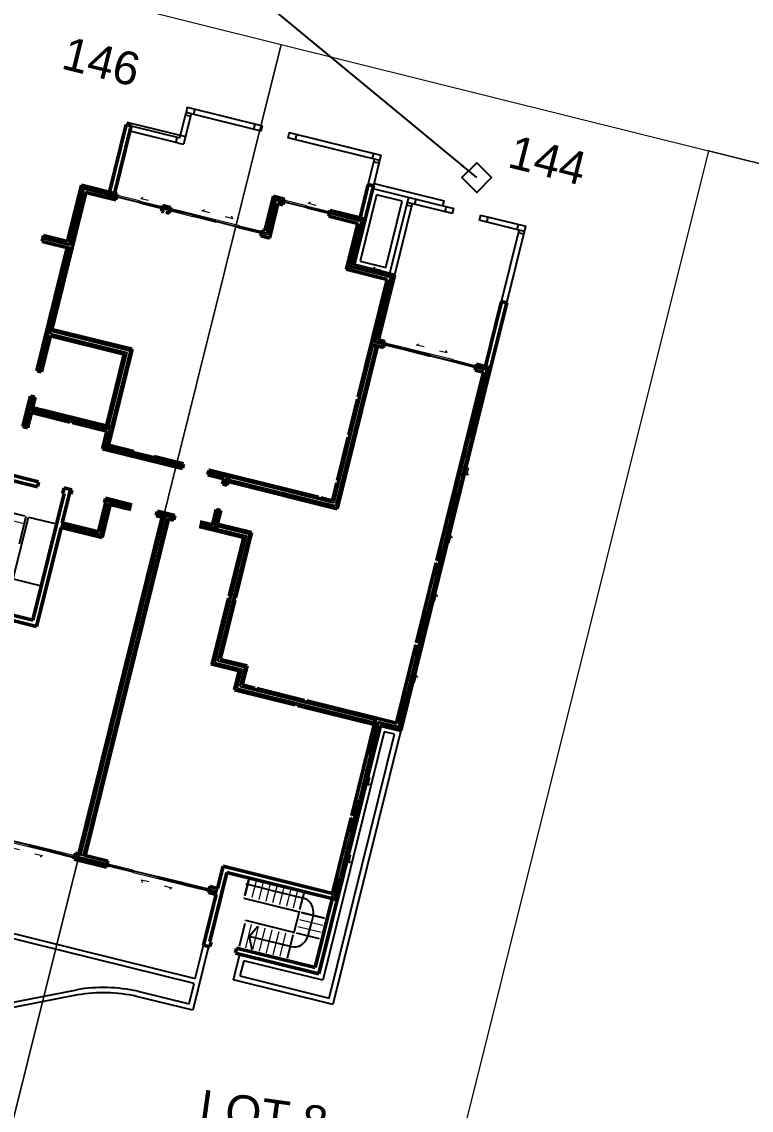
# Model space of a CAD drawing. Header units: metres. Extents: x 287062 to 288920, y 6261941 to 6263050.
# Drawn here: x 287877.42 to 287905.2, y 6262445.96 to 6262487.41 of the extents above; entities that cross this region are included whole.
import ezdxf
from ezdxf.enums import TextEntityAlignment as Align

# ---------------------------------------------------------------- set-up
doc = ezdxf.new("R2010")
doc.units = ezdxf.units.M
doc.layers.get('0').update_dxf_attribs({"color": 6})
for name, color, linetype, lineweight in [('A-GLAZ', 151, 'Continuous', 9), ('Cadastre Land Parcels_SP_EXT', 9, 'Continuous', 5), ('Cadastre Roads_SP_EXT', 9, 'Continuous', 5)]:
    doc.layers.add(name, color=color, linetype=linetype, lineweight=lineweight)
for name, color, linetype in [('Mains_HV_NEW_U97', 2, 'Continuous'), ('Notes', 7, 'Continuous'), ('Services_SP_EXT', 7, 'Continuous')]:
    doc.layers.add(name, color=color, linetype=linetype)
doc.styles.get("Standard").update_dxf_attribs({"font": 'arial.ttf'})
doc.linetypes.add('Cable Rem1', pattern='A,6.5,-0.001,["X",Standard,S=2.5,R=0,X=0,Y=-1.27],-0.001', length=6.502)

# ---------------------------------------------------------------- blocks, each defined once
blk = doc.blocks.new('CCP_EXT')
at = {"flags": 9}
for tag, p in [('OWNED_BY', (0, -1)), ('USAGE', (0, -1.2)), ('LEGEND', (0, -1.4)), ('LIFE_SUPPORT', (0, -1.6)), ('STATE', (0, -1.8)), ('NOTES', (0, -2))]:
    blk.add_attdef(tag, text='', height=0.2, dxfattribs=at).set_placement(p, align=Align.MIDDLE_LEFT)
blk.add_wipeout([(0, 0.566), (0.566, 0), (0, -0.566), (-0.566, 0)])
blk.add_lwpolyline([(-0.566, 0), (0, 0.566), (0.566, 0), (0, -0.566), (-0.566, 0)])
at = {"flags": 1}
blk.add_attdef('Z', (0, 0), '', height=0.2, dxfattribs=at)
at = {"flags": 9}
for tag, p in [('CCP_TYPE', (0, 0)), ('CONSTRUCTED_VOLTAGE', (0, -0.2)), ('NO_PHASES', (0, -0.4)), ('OPERATING_VOLTAGE', (0, -0.6)), ('ORIENTATION', (0, -0.8))]:
    blk.add_attdef(tag, text='', height=0.2, dxfattribs=at).set_placement(p, align=Align.MIDDLE_LEFT)
blk = doc.blocks.new('Window - Sliding SF _MG_ - DW-SF 1200W x 1200H-1023809-T1 GROUND LEVEL')
at = {"layer": 'A-GLAZ', "color": 7}
for p, q in [((-560, 65), (-600, 65)), ((-600, 65), (-600, -15)), ((-560, 25), (-560, 65)), ((-20, 65), (-560, 65)), ((-560, 25), (560, 25)), ((20, 25), (-560, 25)), ((-560, 25), (-560, -15)), ((-20, 25), (-20, 65)), ((560, 65), (-20, 65)), ((560, 25), (-20, 25)), ((20, 175), (91, 246)), ((20, 175), (320, 175)), ((20, -15), (20, 25)), ((560, 65), (560, 25)), ((600, 65), (560, 65)), ((560, 25), (560, -15)), ((600, -15), (600, 65)), ((-600, -15), (-560, -15)), ((-560, -15), (20, -15)), ((20, -15), (560, -15)), ((560, -15), (600, -15))]:
    blk.add_line(p, q, dxfattribs=at)
blk = doc.blocks.new('Window - Sliding SF _MG_ - DW-SF 1800W x 2700H-1022702-T1 GROUND LEVEL')
at = {"layer": 'A-GLAZ', "color": 7}
for p, q in [((-860, 65), (-900, 65)), ((-900, 65), (-900, -15)), ((-860, 25), (-860, 65)), ((-20, 65), (-860, 65)), ((-860, 25), (860, 25)), ((-860, 25), (-820, 25)), ((-860, -15), (-860, 25)), ((-820, 25), (-20, 25)), ((-820, 25), (-820, -15)), ((-820, 3.5), (-820, 6.5)), ((-820, 6.5), (-20, 6.5)), ((-20, 3.5), (-820, 3.5)), ((-20, 65), (20, 65)), ((-20, 25), (-20, 65)), ((-20, 25), (20, 25)), ((-20, -15), (-20, 25)), ((20, 25), (-20, 25)), ((-20, 6.5), (-20, 3.5)), ((20, 175), (90.7, 245.7)), ((20, 175), (320, 175)), ((20, 65), (820, 65)), ((20, 65), (20, 25)), ((20, 43.5), (20, 46.5)), ((20, 46.5), (820, 46.5)), ((820, 43.5), (20, 43.5)), ((20, 25), (20, -15)), ((820, 25), (20, 25)), ((820, 65), (860, 65)), ((820, 25), (820, 65)), ((820, 46.5), (820, 43.5)), ((860, 25), (820, 25)), ((860, 65), (860, 25)), ((900, 65), (860, 65)), ((860, 25), (860, -15)), ((900, -15), (900, 65)), ((-900, -15), (-860, -15)), ((-820, -15), (-860, -15)), ((-20, -15), (-820, -15)), ((20, -15), (-20, -15)), ((20, -15), (860, -15)), ((860, -15), (900, -15))]:
    blk.add_line(p, q, dxfattribs=at)
blk = doc.blocks.new('MG - 4 SL Door - 3600w x 2700h-1079371-T1 GROUND LEVEL')
at = {"layer": 'A-GLAZ', "color": 7}
for p, q in [((-1760, 65), (-1800, 65)), ((-1800, 65), (-1800, -15)), ((-1720, 65), (-1760, 65)), ((-1760, 65), (-1760, 25)), ((0, 25), (-1760, 25)), ((-1760, 25), (-1720, 25)), ((-1760, -15), (-1760, 25)), ((-900, 65), (-1720, 65)), ((-1720, 25), (-1720, 65)), ((-900, 46.5), (-1720, 46.5)), ((-1720, 46.5), (-1720, 43.5)), ((-1720, 43.5), (-900, 43.5)), ((-1720, 25), (-900, 25)), ((-900, 65), (-900, -15)), ((-860, 65), (-900, 65)), ((-900, 65), (-900, 25)), ((-860, 65), (-900, 65)), ((-900, 43.5), (-900, 46.5)), ((-900, 25), (-860, 25)), ((-860, 25), (-900, 25)), ((-900, 25), (-900, -15)), ((-860, -15), (-860, 65)), ((-860, 25), (-860, 65)), ((860, 65), (-860, 65)), ((-40, 25), (-860, 25)), ((-860, -15), (-860, 25)), ((-40, 6.5), (-860, 6.5)), ((-860, 6.5), (-860, 3.5)), ((-860, 3.5), (-40, 3.5)), ((-601.1, 275), (-530.4, 345.7)), ((-300, 275), (-601.1, 275)), ((0, 25), (-40, 25)), ((-40, 25), (-40, -15)), ((-40, 3.5), (-40, 6.5)), ((0, -15), (0, 25)), ((0, 25), (1760, 25)), ((0, 25), (40, 25)), ((0, -15), (0, 25)), ((40, 25), (860, 25)), ((40, 25), (40, -15)), ((40, 3.5), (40, 6.5)), ((40, 6.5), (860, 6.5)), ((860, 3.5), (40, 3.5)), ((300, 275), (600, 275)), ((600, 275), (529.3, 345.7)), ((860, -15), (860, 65)), ((860, 65), (900, 65)), ((860, 65), (900, 65)), ((860, 25), (860, 65)), ((900, 25), (860, 25)), ((860, 25), (900, 25)), ((860, -15), (860, 25)), ((860, 6.5), (860, 3.5)), ((900, 65), (900, -15)), ((900, 65), (1720, 65)), ((900, 65), (900, 25)), ((900, 43.5), (900, 46.5)), ((900, 46.5), (1720, 46.5)), ((1720, 43.5), (900, 43.5)), ((1720, 25), (900, 25)), ((900, 25), (900, -15)), ((1720, 65), (1760, 65)), ((1720, 25), (1720, 65)), ((1720, 46.5), (1720, 43.5)), ((1760, 25), (1720, 25)), ((1760, 65), (1760, 25)), ((1800, 65), (1760, 65)), ((1760, 25), (1760, -15)), ((1800, -15), (1800, 65)), ((-1800, -15), (-1760, -15)), ((-1760, -15), (-900, -15)), ((-900, -15), (-860, -15)), ((-900, -15), (-860, -15)), ((-860, -15), (-40, -15)), ((-40, -15), (0, -15)), ((40, -15), (0, -15)), ((860, -15), (40, -15)), ((900, -15), (860, -15)), ((900, -15), (860, -15)), ((900, -15), (1760, -15)), ((1760, -15), (1800, -15))]:
    blk.add_line(p, q, dxfattribs=at)
blk = doc.blocks.new('MG - 4 SL Door - 3600w x 2700h-1079372-T1 GROUND LEVEL')
at = {"layer": 'A-GLAZ', "color": 7}
for p, q in [((-1760, 65), (-1800, 65)), ((-1800, 65), (-1800, -15)), ((-1720, 65), (-1760, 65)), ((-1760, 65), (-1760, 25)), ((0, 25), (-1760, 25)), ((-1760, 25), (-1720, 25)), ((-1760, -15), (-1760, 25)), ((-900, 65), (-1720, 65)), ((-1720, 25), (-1720, 65)), ((-900, 46.5), (-1720, 46.5)), ((-1720, 46.5), (-1720, 43.5)), ((-1720, 43.5), (-900, 43.5)), ((-1720, 25), (-900, 25)), ((-900, 65), (-900, -15)), ((-860, 65), (-900, 65)), ((-900, 65), (-900, 25)), ((-860, 65), (-900, 65)), ((-900, 43.5), (-900, 46.5)), ((-900, 25), (-860, 25)), ((-860, 25), (-900, 25)), ((-900, 25), (-900, -15)), ((-860, -15), (-860, 65)), ((-860, 25), (-860, 65)), ((860, 65), (-860, 65)), ((-40, 25), (-860, 25)), ((-860, -15), (-860, 25)), ((-40, 6.5), (-860, 6.5)), ((-860, 6.5), (-860, 3.5)), ((-860, 3.5), (-40, 3.5)), ((-601.1, 275), (-530.4, 345.7)), ((-300, 275), (-601.1, 275)), ((0, 25), (-40, 25)), ((-40, 25), (-40, -15)), ((-40, 3.5), (-40, 6.5)), ((0, -15), (0, 25)), ((0, 25), (1760, 25)), ((0, 25), (40, 25)), ((0, -15), (0, 25)), ((40, 25), (860, 25)), ((40, 25), (40, -15)), ((40, 3.5), (40, 6.5)), ((40, 6.5), (860, 6.5)), ((860, 3.5), (40, 3.5)), ((300, 275), (600, 275)), ((600, 275), (529.3, 345.7)), ((860, -15), (860, 65)), ((860, 65), (900, 65)), ((860, 65), (900, 65)), ((860, 25), (860, 65)), ((900, 25), (860, 25)), ((860, 25), (900, 25)), ((860, -15), (860, 25)), ((860, 6.5), (860, 3.5)), ((900, 65), (900, -15)), ((900, 65), (1720, 65)), ((900, 65), (900, 25)), ((900, 43.5), (900, 46.5)), ((900, 46.5), (1720, 46.5)), ((1720, 43.5), (900, 43.5)), ((1720, 25), (900, 25)), ((900, 25), (900, -15)), ((1720, 65), (1760, 65)), ((1720, 25), (1720, 65)), ((1720, 46.5), (1720, 43.5)), ((1760, 25), (1720, 25)), ((1760, 65), (1760, 25)), ((1800, 65), (1760, 65)), ((1760, 25), (1760, -15)), ((1800, -15), (1800, 65)), ((-1800, -15), (-1760, -15)), ((-1760, -15), (-900, -15)), ((-900, -15), (-860, -15)), ((-900, -15), (-860, -15)), ((-860, -15), (-40, -15)), ((-40, -15), (0, -15)), ((40, -15), (0, -15)), ((860, -15), (40, -15)), ((900, -15), (860, -15)), ((900, -15), (860, -15)), ((900, -15), (1760, -15)), ((1760, -15), (1800, -15))]:
    blk.add_line(p, q, dxfattribs=at)
blk = doc.blocks.new('Window - Sliding SF _MG_ - DW-SF 1400W x 1200H-1036586-T1 GROUND LEVEL')
at = {"layer": 'A-GLAZ', "color": 7}
for p, q in [((-660, 65), (-700, 65)), ((-700, 65), (-700, -15)), ((-660, 25), (-660, 65)), ((-20, 65), (-660, 65)), ((-660, 25), (660, 25)), ((20, 25), (-660, 25)), ((-660, 25), (-660, -15)), ((-20, 25), (-20, 65)), ((660, 65), (-20, 65)), ((660, 25), (-20, 25)), ((20, 175), (91, 246)), ((20, 175), (320, 175)), ((20, -15), (20, 25)), ((660, 65), (660, 25)), ((700, 65), (660, 65)), ((660, 25), (660, -15)), ((700, -15), (700, 65)), ((-700, -15), (-660, -15)), ((-660, -15), (20, -15)), ((20, -15), (660, -15)), ((660, -15), (700, -15))]:
    blk.add_line(p, q, dxfattribs=at)
blk = doc.blocks.new('Window - Sliding SF _MG_ - DW-SF 1200W x 1200H-1023711-T1 GROUND LEVEL')
at = {"layer": 'A-GLAZ', "color": 7}
for p, q in [((-560, 65), (-600, 65)), ((-600, 65), (-600, -15)), ((-560, 25), (-560, 65)), ((-20, 65), (-560, 65)), ((-560, 25), (560, 25)), ((20, 25), (-560, 25)), ((-560, 25), (-560, -15)), ((-20, 25), (-20, 65)), ((560, 65), (-20, 65)), ((560, 25), (-20, 25)), ((20, 175), (91, 246)), ((20, 175), (320, 175)), ((20, -15), (20, 25)), ((560, 65), (560, 25)), ((600, 65), (560, 65)), ((560, 25), (560, -15)), ((600, -15), (600, 65)), ((-600, -15), (-560, -15)), ((-560, -15), (20, -15)), ((20, -15), (560, -15)), ((560, -15), (600, -15))]:
    blk.add_line(p, q, dxfattribs=at)
blk = doc.blocks.new('Window - Sliding FSF _MG_ - FSF 2200W X 900H-1021428-T1 GROUND LEVEL')
at = {"layer": 'A-GLAZ', "color": 7}
for p, q in [((-1100, 65), (1100, 65)), ((-1100, -15), (-1100, 65)), ((-1060, 25), (1060, 25)), ((-353, -15), (-353, 65)), ((-353, 65), (-313, 65)), ((-313, 65), (-313, -15)), ((333, 215), (33, 215)), ((333, 215), (263, 286)), ((373, 65), (333, 65)), ((333, 65), (333, -15)), ((373, -15), (373, 65)), ((1100, 65), (1100, -15)), ((1100, -15), (-1100, -15)), ((-313, -15), (-353, -15)), ((333, -15), (373, -15))]:
    blk.add_line(p, q, dxfattribs=at)
blk = doc.blocks.new('MG - 4 SL Door - 4000w x 2700h-1273312-T1 GROUND LEVEL')
at = {"layer": 'A-GLAZ', "color": 7}
for p, q in [((-1960, 65), (-2000, 65)), ((-2000, 65), (-2000, -15)), ((-1920, 65), (-1960, 65)), ((-1960, 65), (-1960, 25)), ((0, 25), (-1960, 25)), ((-1960, 25), (-1920, 25)), ((-1960, -15), (-1960, 25)), ((-1000, 65), (-1920, 65)), ((-1920, 25), (-1920, 65)), ((-1000, 46.5), (-1920, 46.5)), ((-1920, 46.5), (-1920, 43.5)), ((-1920, 43.5), (-1000, 43.5)), ((-1920, 25), (-1000, 25)), ((-1000, 65), (-1000, -15)), ((-960, 65), (-1000, 65)), ((-1000, 65), (-1000, 25)), ((-960, 65), (-1000, 65)), ((-1000, 43.5), (-1000, 46.5)), ((-1000, 25), (-960, 25)), ((-960, 25), (-1000, 25)), ((-1000, 25), (-1000, -15)), ((-960, -15), (-960, 65)), ((-960, 25), (-960, 65)), ((960, 65), (-960, 65)), ((-40, 25), (-960, 25)), ((-960, -15), (-960, 25)), ((-40, 6.5), (-960, 6.5)), ((-960, 6.5), (-960, 3.5)), ((-960, 3.5), (-40, 3.5)), ((-601.1, 275), (-530.4, 345.7)), ((-300, 275), (-601.1, 275)), ((0, 25), (-40, 25)), ((-40, 25), (-40, -15)), ((-40, 3.5), (-40, 6.5)), ((0, -15), (0, 25)), ((0, 25), (1960, 25)), ((0, 25), (40, 25)), ((0, -15), (0, 25)), ((40, 25), (960, 25)), ((40, 25), (40, -15)), ((40, 3.5), (40, 6.5)), ((40, 6.5), (960, 6.5)), ((960, 3.5), (40, 3.5)), ((300, 275), (600, 275)), ((600, 275), (529.3, 345.7)), ((960, -15), (960, 65)), ((960, 65), (1000, 65)), ((960, 65), (1000, 65)), ((960, 25), (960, 65)), ((1000, 25), (960, 25)), ((960, 25), (1000, 25)), ((960, -15), (960, 25)), ((960, 6.5), (960, 3.5)), ((1000, 65), (1000, -15)), ((1000, 65), (1920, 65)), ((1000, 65), (1000, 25)), ((1000, 43.5), (1000, 46.5)), ((1000, 46.5), (1920, 46.5)), ((1920, 43.5), (1000, 43.5)), ((1920, 25), (1000, 25)), ((1000, 25), (1000, -15)), ((1920, 65), (1960, 65)), ((1920, 25), (1920, 65)), ((1920, 46.5), (1920, 43.5)), ((1960, 25), (1920, 25)), ((1960, 65), (1960, 25)), ((2000, 65), (1960, 65)), ((1960, 25), (1960, -15)), ((2000, -15), (2000, 65)), ((-2000, -15), (-1960, -15)), ((-1960, -15), (-1000, -15)), ((-1000, -15), (-960, -15)), ((-1000, -15), (-960, -15)), ((-960, -15), (-40, -15)), ((-40, -15), (0, -15)), ((40, -15), (0, -15)), ((960, -15), (40, -15)), ((1000, -15), (960, -15)), ((1000, -15), (960, -15)), ((1000, -15), (1960, -15)), ((1960, -15), (2000, -15))]:
    blk.add_line(p, q, dxfattribs=at)
blk = doc.blocks.new('Window - Sliding FSF _MG_ - FSF 1800W X 1200H-1277592-T1 GROUND LEVEL')
at = {"layer": 'A-GLAZ', "color": 7}
for p, q in [((-860, 65), (-900, 65)), ((-900, 65), (-900, -15)), ((-860, -15), (-860, 65)), ((860, 65), (-860, 65)), ((-860, 25), (860, 25)), ((-287, -15), (-287, 65)), ((-287, 65), (-247, 65)), ((-247, 65), (-247, -15)), ((267, 215), (-33, 215)), ((267, 215), (196, 286)), ((307, 65), (267, 65)), ((267, 65), (267, -15)), ((307, -15), (307, 65)), ((860, 65), (860, -15)), ((900, 65), (860, 65)), ((900, -15), (900, 65)), ((-900, -15), (-860, -15)), ((-860, -15), (860, -15)), ((-247, -15), (-287, -15)), ((267, -15), (307, -15)), ((860, -15), (900, -15))]:
    blk.add_line(p, q, dxfattribs=at)
blk = doc.blocks.new('Site Layout')
at = {"layer": 'Notes'}
h = blk.add_hatch(color=256, dxfattribs=at)
edge = h.paths.add_edge_path(flags=0)
edge.add_arc((287886.012, 6262454.564), 0.025, -13.911, 346.089)
blk.add_hatch(color=256, dxfattribs=at).paths.add_polyline_path([(287886.006, 6262454.54), (287886.025, 6262454.543), (287886.037, 6262454.558), (287886.034, 6262454.577), (287886.018, 6262454.588), (287885.999, 6262454.584), (287885.988, 6262454.57), (287885.991, 6262454.551)], flags=0)
for p, q in [((287883.721, 6262484.153), (287883.673, 6262483.959)), ((287883.721, 6262484.153), (287886.584, 6262483.443)), ((287883.964, 6262483.886), (287884.012, 6262484.081)), ((287883.432, 6262482.988), (287883.673, 6262483.959)), ((287883.867, 6262483.91), (287883.579, 6262482.746)), ((287883.649, 6262483.861), (287883.843, 6262483.813)), ((287886.536, 6262483.249), (287883.673, 6262483.959)), ((287880.762, 6262480.919), (287881.399, 6262483.492)), ((287880.946, 6262480.874), (287881.583, 6262483.446)), ((287881.418, 6262483.59), (287883.651, 6262483.037)), ((287883.384, 6262482.794), (287881.54, 6262483.25)), ((287881.588, 6262483.445), (287883.432, 6262482.988)), ((287886.293, 6262483.516), (287886.245, 6262483.321)), ((287886.536, 6262483.249), (287886.584, 6262483.443)), ((287883.326, 6262483.014), (287883.278, 6262482.82)), ((287883.384, 6262482.794), (287883.579, 6262482.746)), ((287887.604, 6262483.191), (287887.556, 6262482.997)), ((287891.05, 6262482.131), (287887.556, 6262482.997)), ((287887.604, 6262483.191), (287891.098, 6262482.325)), ((287887.847, 6262482.925), (287887.895, 6262483.119)), ((287890.807, 6262482.398), (287890.759, 6262482.203)), ((287890.615, 6262481.209), (287890.856, 6262482.179)), ((287891.098, 6262482.325), (287890.81, 6262481.161)), ((287890.832, 6262482.082), (287891.026, 6262482.034)), ((287879.691, 6262481.184), (287879.159, 6262479.037)), ((287881.048, 6262480.846), (287879.689, 6262481.183)), ((287879.763, 6262481.164), (287879.764, 6262481.166)), ((287890.62, 6262481.208), (287890.308, 6262479.946)), ((287890.805, 6262481.162), (287890.492, 6262479.9)), ((287890.834, 6262481.258), (287893.503, 6262480.597)), ((287879.745, 6262481.092), (287879.214, 6262478.946)), ((287879.782, 6262481.031), (287879.251, 6262478.886)), ((287879.849, 6262480.92), (287879.318, 6262478.774)), ((287879.856, 6262480.908), (287879.325, 6262478.761)), ((287881.03, 6262480.774), (287879.745, 6262481.092)), ((287881.018, 6262480.725), (287879.782, 6262481.031)), ((287880.995, 6262480.636), (287879.849, 6262480.92)), ((287880.993, 6262480.626), (287879.856, 6262480.908)), ((287887.005, 6262480.764), (287886.679, 6262479.451)), ((287887.002, 6262480.762), (287887.419, 6262480.659)), ((287887.077, 6262480.744), (287887.077, 6262480.746)), ((287890.932, 6262480.821), (287890.306, 6262478.298)), ((287890.786, 6262481.064), (287893.867, 6262480.3)), ((287891.902, 6262480.581), (287890.932, 6262480.821)), ((287892.144, 6262480.727), (287891.423, 6262477.815)), ((287883.056, 6262480.22), (287882.765, 6262480.292)), ((287883.068, 6262480.269), (287882.777, 6262480.341)), ((287883.086, 6262480.341), (287882.795, 6262480.414)), ((287887.059, 6262480.671), (287886.734, 6262479.361)), ((287887.095, 6262480.611), (287886.771, 6262479.3)), ((287887.163, 6262480.499), (287886.838, 6262479.189)), ((287887.17, 6262480.487), (287886.845, 6262479.176)), ((287887.401, 6262480.586), (287887.059, 6262480.671)), ((287887.095, 6262480.611), (287887.389, 6262480.538)), ((287887.367, 6262480.448), (287887.163, 6262480.499)), ((287887.365, 6262480.439), (287887.17, 6262480.487)), ((287891.277, 6262478.057), (287891.902, 6262480.581)), ((287892.29, 6262480.485), (287891.617, 6262477.767)), ((287892.072, 6262480.436), (287892.266, 6262480.388)), ((287893.819, 6262480.106), (287892.096, 6262480.533)), ((287892.388, 6262480.461), (287892.436, 6262480.655)), ((287893.455, 6262480.402), (287893.503, 6262480.597)), ((287893.576, 6262480.372), (287893.528, 6262480.178)), ((287893.819, 6262480.106), (287893.867, 6262480.3)), ((287882.823, 6262480.173), (287882.74, 6262480.193)), ((287882.825, 6262480.183), (287882.743, 6262480.203)), ((287882.825, 6262480.183), (287882.823, 6262480.172)), ((287882.913, 6262480.161), (287882.91, 6262480.15)), ((287883.031, 6262480.121), (287882.91, 6262480.151)), ((287883.034, 6262480.131), (287882.913, 6262480.161)), ((287890.22, 6262479.732), (287889.112, 6262480.006)), ((287890.232, 6262479.739), (287889.115, 6262480.016)), ((287890.343, 6262479.806), (287889.137, 6262480.105)), ((287890.404, 6262479.843), (287889.149, 6262480.153)), ((287890.497, 6262479.897), (287889.167, 6262480.226)), ((287890.062, 6262478.15), (287890.495, 6262479.899)), ((287894.887, 6262480.048), (287894.839, 6262479.854)), ((287894.887, 6262480.048), (287896.61, 6262479.621)), ((287895.13, 6262479.782), (287895.178, 6262479.976)), ((287886.679, 6262479.451), (287886.58, 6262479.476)), ((287889.787, 6262477.983), (287890.22, 6262479.732)), ((287889.799, 6262477.992), (287890.232, 6262479.739)), ((287889.91, 6262478.059), (287890.343, 6262479.806)), ((287889.971, 6262478.095), (287890.404, 6262479.843)), ((287890.477, 6262479.825), (287890.478, 6262479.824)), ((287896.561, 6262479.427), (287894.839, 6262479.854)), ((287895.694, 6262476.757), (287896.367, 6262479.475)), ((287895.888, 6262476.709), (287896.61, 6262479.621)), ((287896.318, 6262479.693), (287896.27, 6262479.499)), ((287879.318, 6262478.774), (287878.193, 6262479.053)), ((287879.251, 6262478.886), (287878.215, 6262479.142)), ((287879.214, 6262478.946), (287878.227, 6262479.191)), ((287879.159, 6262479.037), (287878.245, 6262479.264)), ((287886.846, 6262479.176), (287886.526, 6262479.256)), ((287886.838, 6262479.189), (287886.528, 6262479.265)), ((287886.771, 6262479.3), (287886.55, 6262479.355)), ((287886.734, 6262479.361), (287886.562, 6262479.403)), ((287886.849, 6262479.186), (287886.848, 6262479.186)), ((287896.343, 6262479.378), (287896.537, 6262479.33)), ((287879.159, 6262478.803), (287877.999, 6262474.119)), ((287879.221, 6262478.787), (287878.061, 6262474.104)), ((287879.24, 6262478.782), (287878.08, 6262474.099)), ((287879.326, 6262478.762), (287878.19, 6262479.043)), ((287878.515, 6262475.54), (287879.313, 6262478.764)), ((287879.328, 6262478.772), (287879.328, 6262478.772)), ((287890.306, 6262478.298), (287891.277, 6262478.057)), ((287891.34, 6262477.6), (287889.786, 6262477.985)), ((287889.796, 6262477.981), (287889.797, 6262477.982)), ((287891.352, 6262477.607), (287889.799, 6262477.992)), ((287890.15, 6262477.999), (287889.91, 6262478.059)), ((287890.162, 6262478.048), (287889.971, 6262478.095)), ((287891.617, 6262477.765), (287890.062, 6262478.15)), ((287890.727, 6262475.124), (287891.34, 6262477.6)), ((287890.739, 6262475.132), (287891.352, 6262477.607)), ((287890.85, 6262475.199), (287891.464, 6262477.674)), ((287890.911, 6262475.236), (287891.524, 6262477.711)), ((287891.002, 6262475.29), (287891.615, 6262477.767)), ((287891.464, 6262477.674), (287891.315, 6262477.711)), ((287891.524, 6262477.711), (287891.327, 6262477.76)), ((287891.597, 6262477.693), (287891.599, 6262477.692)), ((287895.699, 6262476.756), (287895.086, 6262474.281)), ((287895.883, 6262476.71), (287895.27, 6262474.235)), ((287878.497, 6262475.467), (287878.153, 6262474.081)), ((287878.497, 6262475.467), (287881.332, 6262474.765)), ((287878.515, 6262475.54), (287881.423, 6262474.819)), ((287878.535, 6262475.622), (287881.526, 6262474.882)), ((287878.55, 6262475.684), (287881.603, 6262474.928)), ((287878.554, 6262475.697), (287878.566, 6262475.694)), ((287881.603, 6262474.928), (287880.867, 6262471.956)), ((287890.738, 6262475.121), (287889.26, 6262469.153)), ((287890.8, 6262475.105), (287889.307, 6262469.075)), ((287890.883, 6262475.085), (287889.369, 6262468.973)), ((287890.956, 6262475.067), (287889.424, 6262468.882)), ((287891.192, 6262475.009), (287890.726, 6262475.125)), ((287890.736, 6262475.121), (287890.737, 6262475.122)), ((287891.194, 6262475.019), (287890.739, 6262475.132)), ((287891.216, 6262475.108), (287890.85, 6262475.199)), ((287891.228, 6262475.157), (287890.911, 6262475.236)), ((287891.246, 6262475.23), (287891.002, 6262475.29)), ((287881.332, 6262474.765), (287880.65, 6262472.01)), ((287881.423, 6262474.819), (287880.722, 6262471.992)), ((287881.526, 6262474.882), (287880.805, 6262471.971)), ((287891.852, 6262460.422), (287895.273, 6262474.234)), ((287893.232, 6262466.895), (287895.01, 6262474.074)), ((287894.491, 6262471.595), (287895.121, 6262474.141)), ((287894.539, 6262471.583), (287895.182, 6262474.178)), ((287894.998, 6262474.067), (287894.686, 6262474.144)), ((287895.01, 6262474.074), (287894.689, 6262474.154)), ((287895.121, 6262474.141), (287894.711, 6262474.243)), ((287895.182, 6262474.178), (287894.723, 6262474.291)), ((287895.275, 6262474.232), (287894.741, 6262474.364)), ((287895.255, 6262474.16), (287895.257, 6262474.159)), ((287893.222, 6262466.897), (287894.998, 6262474.067)), ((287877.758, 6262473.148), (287877.66, 6262472.75)), ((287877.821, 6262473.133), (287877.722, 6262472.735)), ((287877.84, 6262473.128), (287877.741, 6262472.73)), ((287877.913, 6262473.11), (287877.814, 6262472.712)), ((287890.21, 6262473.042), (287890.223, 6262473.039)), ((287890.232, 6262473.129), (287890.244, 6262473.126)), ((287877.657, 6262472.738), (287877.472, 6262471.991)), ((287877.704, 6262472.66), (287877.534, 6262471.975)), ((287877.718, 6262472.636), (287877.553, 6262471.971)), ((287877.773, 6262472.545), (287877.626, 6262471.953)), ((287880.864, 6262471.943), (287877.657, 6262472.738)), ((287880.786, 6262471.897), (287877.704, 6262472.66)), ((287880.762, 6262471.882), (287877.718, 6262472.636)), ((287880.671, 6262471.827), (287877.773, 6262472.545)), ((287879.251, 6262472.179), (287879.248, 6262472.166)), ((287879.339, 6262472.157), (287879.335, 6262472.145)), ((287880.505, 6262471.158), (287880.671, 6262471.827)), ((287880.596, 6262471.212), (287880.762, 6262471.882)), ((287880.62, 6262471.227), (287880.786, 6262471.897)), ((287880.698, 6262471.274), (287880.864, 6262471.943)), ((287889.852, 6262471.595), (287889.864, 6262471.592)), ((287889.873, 6262471.683), (287889.886, 6262471.68)), ((287883.554, 6262470.48), (287880.596, 6262471.212)), ((287883.559, 6262470.499), (287880.62, 6262471.227)), ((287883.574, 6262470.561), (287880.698, 6262471.274)), ((287883.536, 6262470.407), (287880.505, 6262471.158)), ((287885.124, 6262470.014), (287884.507, 6262470.167)), ((287885.214, 6262470.069), (287884.525, 6262470.239)), ((287885.239, 6262470.083), (287884.529, 6262470.259)), ((287885.316, 6262470.13), (287884.545, 6262470.321)), ((287885.072, 6262469.807), (287885.124, 6262470.014)), ((287885.145, 6262469.789), (287885.214, 6262470.069)), ((287885.165, 6262469.784), (287885.239, 6262470.083)), ((287885.227, 6262469.769), (287885.316, 6262470.13)), ((287889.369, 6262468.973), (287885.293, 6262469.982)), ((287889.307, 6262469.075), (287885.313, 6262470.065)), ((287889.26, 6262469.153), (287885.329, 6262470.127)), ((287889.443, 6262469.945), (287889.456, 6262469.942)), ((287879.268, 6262469.583), (287879.319, 6262469.57)), ((287889.424, 6262468.882), (287885.275, 6262469.909)), ((287889.421, 6262469.858), (287889.434, 6262469.855)), ((287879.229, 6262469.429), (287879.28, 6262469.416)), ((287879.245, 6262469.491), (287879.296, 6262469.478)), ((287879.25, 6262469.51), (287879.3, 6262469.498)), ((287880.562, 6262469.099), (287880.625, 6262469.083)), ((287880.577, 6262469.161), (287881.584, 6262468.911)), ((287880.582, 6262469.18), (287881.589, 6262468.931)), ((287880.6, 6262469.253), (287881.607, 6262469.004)), ((287888.717, 6262469.301), (287888.714, 6262469.288)), ((287888.804, 6262469.279), (287888.801, 6262469.267)), ((287893.721, 6262468.489), (287893.962, 6262469.46)), ((287893.77, 6262468.477), (287894.01, 6262469.448)), ((287877.531, 6262468.584), (287876.552, 6262468.827)), ((287880.625, 6262469.083), (287880.351, 6262467.975)), ((287880.687, 6262469.068), (287880.398, 6262467.898)), ((287880.707, 6262469.063), (287880.412, 6262467.874)), ((287880.78, 6262469.045), (287880.467, 6262467.783)), ((287880.687, 6262469.068), (287881.569, 6262468.849)), ((287882.56, 6262468.69), (287883.222, 6262468.526)), ((287882.578, 6262468.763), (287883.24, 6262468.599)), ((287884.685, 6262468.241), (287884.832, 6262468.836)), ((287884.739, 6262468.15), (287884.905, 6262468.818)), ((287884.754, 6262468.126), (287884.924, 6262468.813)), ((287884.801, 6262468.049), (287884.986, 6262468.798)), ((287877.088, 6262466.19), (287877.672, 6262468.549)), ((287877.575, 6262468.573), (287877.312, 6262467.512)), ((287877.575, 6262468.573), (287877.57, 6262468.575)), ((287877.672, 6262468.549), (287878.74, 6262468.285)), ((287878.156, 6262465.926), (287878.74, 6262468.285)), ((287878.958, 6262468.334), (287878.914, 6262468.154)), ((287880.351, 6262467.975), (287878.955, 6262468.321)), ((287882.778, 6262468.55), (287879.595, 6262455.699)), ((287882.851, 6262468.532), (287879.668, 6262455.681)), ((287882.933, 6262468.511), (287879.75, 6262455.661)), ((287882.995, 6262468.496), (287879.812, 6262455.645)), ((287882.539, 6262468.609), (287882.933, 6262468.511)), ((287882.555, 6262468.671), (287883.217, 6262468.507)), ((287882.995, 6262468.496), (287883.202, 6262468.445)), ((287884.193, 6262468.286), (287884.739, 6262468.15)), ((287884.211, 6262468.359), (287884.685, 6262468.241)), ((287880.467, 6262467.783), (287878.917, 6262468.167)), ((287880.412, 6262467.874), (287878.935, 6262468.24)), ((287880.398, 6262467.898), (287878.94, 6262468.259)), ((287884.173, 6262468.204), (287884.801, 6262468.049)), ((287884.188, 6262468.266), (287884.754, 6262468.126)), ((287884.813, 6262468.046), (287885.884, 6262467.78)), ((287884.831, 6262468.118), (287885.975, 6262467.835)), ((287884.852, 6262468.201), (287886.078, 6262467.897)), ((287884.867, 6262468.263), (287886.155, 6262467.944)), ((287884.883, 6262463.073), (287886.078, 6262467.897)), ((287886.155, 6262467.944), (287884.96, 6262463.12)), ((287885.884, 6262467.78), (287884.689, 6262462.956)), ((287884.78, 6262463.011), (287885.975, 6262467.835)), ((287893.193, 6262466.353), (287893.433, 6262467.324)), ((287893.241, 6262466.341), (287893.482, 6262467.312)), ((287892.447, 6262463.767), (287893.201, 6262466.81)), ((287892.457, 6262463.764), (287893.21, 6262466.808)), ((287893.21, 6262466.808), (287893.2, 6262466.81)), ((287893.232, 6262466.895), (287893.221, 6262466.898)), ((287877.088, 6262466.19), (287878.156, 6262465.926)), ((287877.834, 6262464.625), (287878.156, 6262465.926)), ((287885.296, 6262465.461), (287885.309, 6262465.458)), ((287885.318, 6262465.548), (287885.33, 6262465.545)), ((287885.522, 6262465.389), (287885.535, 6262465.386)), ((287885.544, 6262465.477), (287885.557, 6262465.473)), ((287875.601, 6262465.178), (287877.834, 6262464.625)), ((287892.428, 6262463.267), (287892.856, 6262464.995)), ((287892.477, 6262463.255), (287892.905, 6262464.983)), ((287892.457, 6262463.764), (287892.446, 6262463.767)), ((287891.687, 6262460.699), (287892.425, 6262463.68)), ((287891.694, 6262460.687), (287892.435, 6262463.677)), ((287892.435, 6262463.677), (287892.424, 6262463.68)), ((287884.689, 6262462.956), (287885.708, 6262462.704)), ((287884.78, 6262463.011), (287885.799, 6262462.759)), ((287884.883, 6262463.073), (287885.902, 6262462.821)), ((287884.96, 6262463.12), (287885.98, 6262462.867)), ((287885.708, 6262462.704), (287885.529, 6262461.981)), ((287885.799, 6262462.759), (287885.62, 6262462.035)), ((287885.902, 6262462.821), (287885.723, 6262462.097)), ((287885.98, 6262462.867), (287885.8, 6262462.144)), ((287885.723, 6262462.097), (287890.889, 6262460.818)), ((287885.8, 6262462.144), (287890.904, 6262460.88)), ((287885.529, 6262461.981), (287890.85, 6262460.663)), ((287885.62, 6262462.035), (287890.868, 6262460.735)), ((287886.284, 6262462.024), (287886.287, 6262462.037)), ((287886.371, 6262462.003), (287886.374, 6262462.015)), ((287891.761, 6262460.575), (287892.091, 6262461.908)), ((287891.798, 6262460.515), (287892.14, 6262461.896)), ((287887.833, 6262461.397), (287887.836, 6262461.409)), ((287887.921, 6262461.375), (287887.924, 6262461.388)), ((287888.181, 6262461.554), (287888.185, 6262461.567)), ((287888.269, 6262461.533), (287888.272, 6262461.545)), ((287889.99, 6262457.184), (287890.908, 6262460.892)), ((287889.999, 6262457.181), (287890.915, 6262460.879)), ((287890.905, 6262460.882), (287890.906, 6262460.882)), ((287890.907, 6262460.892), (287891.687, 6262460.699)), ((287890.915, 6262460.879), (287891.694, 6262460.687)), ((287891.854, 6262460.421), (287889.27, 6262449.987)), ((287889.427, 6262453.966), (287891.074, 6262460.617)), ((287890.676, 6262459.528), (287890.983, 6262460.768)), ((287890.724, 6262459.516), (287891.019, 6262460.707)), ((287890.983, 6262460.768), (287891.761, 6262460.575)), ((287891.019, 6262460.707), (287891.798, 6262460.515)), ((287891.075, 6262460.614), (287891.073, 6262460.615)), ((287891.074, 6262460.617), (287891.855, 6262460.423)), ((287891.78, 6262460.442), (287891.779, 6262460.44)), ((287891.221, 6262460.372), (287888.877, 6262450.908)), ((287889.124, 6262450.229), (287891.612, 6262460.275)), ((287891.612, 6262460.275), (287891.221, 6262460.372)), ((287889.942, 6262456.568), (287890.243, 6262457.781)), ((287889.991, 6262456.556), (287890.291, 6262457.769)), ((287889.978, 6262457.094), (287889.216, 6262454.018)), ((287889.254, 6262454.214), (287889.968, 6262457.096)), ((287889.978, 6262457.094), (287889.967, 6262457.096)), ((287889.999, 6262457.181), (287889.989, 6262457.184)), ((287879.409, 6262455.522), (287880.642, 6262455.216)), ((287879.427, 6262455.594), (287880.66, 6262455.289)), ((287879.439, 6262455.643), (287880.672, 6262455.338)), ((287879.461, 6262455.732), (287880.694, 6262455.427)), ((287879.463, 6262455.742), (287879.597, 6262455.709)), ((287879.585, 6262455.713), (287879.598, 6262455.71)), ((287879.815, 6262455.655), (287880.696, 6262455.437)), ((287886.07, 6262454.797), (287885.903, 6262454.123)), ((287889.305, 6262453.996), (287889.51, 6262454.821)), ((287889.354, 6262453.984), (287889.558, 6262454.809)), ((287870.097, 6262454.426), (287884.026, 6262450.976)), ((287883.978, 6262450.782), (287870.253, 6262454.181)), ((287884.524, 6262454.255), (287884.82, 6262454.181)), ((287884.542, 6262454.327), (287884.838, 6262454.254)), ((287884.554, 6262454.376), (287884.85, 6262454.303)), ((287884.576, 6262454.465), (287884.872, 6262454.392)), ((287884.579, 6262454.475), (287884.875, 6262454.402)), ((287884.82, 6262454.179), (287884.875, 6262454.403)), ((287885.999, 6262454.584), (287885.988, 6262454.57)), ((287885.988, 6262454.57), (287885.991, 6262454.551)), ((287885.991, 6262454.551), (287886.006, 6262454.54)), ((287886.018, 6262454.588), (287885.999, 6262454.584)), ((287886.006, 6262454.54), (287886.025, 6262454.543)), ((287886.012, 6262454.564), (287886.274, 6262454.499)), ((287886.034, 6262454.577), (287886.018, 6262454.588)), ((287886.025, 6262454.543), (287886.037, 6262454.558)), ((287886.037, 6262454.558), (287886.034, 6262454.577)), ((287886.274, 6262454.499), (287886.536, 6262454.434)), ((287886.536, 6262454.434), (287886.798, 6262454.369)), ((287886.798, 6262454.369), (287887.061, 6262454.304)), ((287887.061, 6262454.304), (287887.323, 6262454.239)), ((287887.323, 6262454.239), (287887.585, 6262454.174)), ((287888.167, 6262454.278), (287888, 6262453.603)), ((287889.264, 6262454.212), (287889.253, 6262454.215)), ((287885.886, 6262454.055), (287885.88, 6262454.03)), ((287885.88, 6262454.03), (287887.977, 6262453.511)), ((287887.585, 6262454.174), (287887.847, 6262454.11)), ((287887.847, 6262454.11), (287888.109, 6262454.045)), ((287887.977, 6262453.511), (287887.782, 6262452.725)), ((287887.983, 6262453.535), (287887.977, 6262453.511)), ((287888.001, 6262453.505), (287887.977, 6262453.511)), ((287888.952, 6262453.269), (287888.069, 6262453.488)), ((287888.511, 6262453.379), (287888.446, 6262453.116)), ((287885.706, 6262452.204), (287885.924, 6262453.086)), ((287885.941, 6262453.154), (287885.947, 6262453.179)), ((287887.782, 6262452.725), (287885.947, 6262453.179)), ((287886.077, 6262452.58), (287886.403, 6262452.968)), ((287886.453, 6262453.027), (287886.472, 6262453.049)), ((287888.446, 6262453.116), (287888.381, 6262452.854)), ((287889.044, 6262453.246), (287889.02, 6262453.252)), ((287886.339, 6262452.515), (287886.077, 6262452.58)), ((287886.077, 6262452.58), (287886.185, 6262452.085)), ((287887.54, 6262451.749), (287887.759, 6262452.632)), ((287887.776, 6262452.7), (287887.782, 6262452.725)), ((287887.807, 6262452.718), (287887.782, 6262452.725)), ((287888.757, 6262452.483), (287887.875, 6262452.702)), ((287888.381, 6262452.854), (287888.316, 6262452.592)), ((287884.533, 6262452.19), (287883.932, 6262449.763)), ((287884.026, 6262450.976), (287884.339, 6262452.238)), ((287885.683, 6262452.111), (287885.689, 6262452.136)), ((287886.601, 6262452.45), (287886.339, 6262452.515)), ((287886.863, 6262452.385), (287886.601, 6262452.45)), ((287887.126, 6262452.32), (287886.863, 6262452.385)), ((287887.388, 6262452.256), (287887.126, 6262452.32)), ((287887.65, 6262452.191), (287887.388, 6262452.256)), ((287888.85, 6262452.46), (287888.825, 6262452.466)), ((287885.482, 6262450.925), (287885.722, 6262451.895)), ((287886.201, 6262452.009), (287886.207, 6262451.981)), ((287885.868, 6262451.653), (287885.724, 6262451.071)), ((287888.877, 6262450.908), (287885.868, 6262451.653)), ((287887.517, 6262451.657), (287887.524, 6262451.681)), ((287889.27, 6262449.987), (287885.482, 6262450.925)), ((287885.724, 6262451.071), (287889.124, 6262450.229)), ((287875.027, 6262449.669), (287879.507, 6262450.547)), ((287881.831, 6262450.49), (287883.786, 6262450.005)), ((287883.786, 6262450.005), (287883.978, 6262450.782)), ((287879.542, 6262450.35), (287875.06, 6262449.472)), ((287883.932, 6262449.763), (287881.786, 6262450.295))]:
    blk.add_line(p, q, dxfattribs=at)
at = {"layer": 'Notes', "lineweight": 50}
for p, q in [((287881.394, 6262483.493), (287880.757, 6262480.92)), ((287880.951, 6262480.872), (287881.588, 6262483.445)), ((287881.588, 6262483.445), (287881.394, 6262483.493)), ((287879.689, 6262481.185), (287879.158, 6262479.04)), ((287881.048, 6262480.848), (287879.689, 6262481.185)), ((287890.615, 6262481.209), (287890.303, 6262479.947)), ((287890.497, 6262479.899), (287890.81, 6262481.161)), ((287890.81, 6262481.161), (287890.615, 6262481.209)), ((287878.566, 6262475.694), (287879.857, 6262480.906)), ((287879.857, 6262480.906), (287880.993, 6262480.625)), ((287880.993, 6262480.625), (287881.017, 6262480.722)), ((287881.036, 6262480.8), (287881.048, 6262480.848)), ((287887.003, 6262480.764), (287886.678, 6262479.454)), ((287887.42, 6262480.661), (287887.003, 6262480.764)), ((287882.795, 6262480.416), (287882.783, 6262480.367)), ((287883.087, 6262480.343), (287882.795, 6262480.416)), ((287883.075, 6262480.295), (287883.087, 6262480.343)), ((287886.846, 6262479.175), (287887.171, 6262480.486)), ((287887.171, 6262480.486), (287887.365, 6262480.438)), ((287887.365, 6262480.438), (287887.389, 6262480.535)), ((287887.408, 6262480.612), (287887.42, 6262480.661)), ((287882.764, 6262480.289), (287882.74, 6262480.192)), ((287882.74, 6262480.192), (287882.823, 6262480.172)), ((287882.91, 6262480.15), (287883.031, 6262480.12)), ((287883.031, 6262480.12), (287883.055, 6262480.217)), ((287889.136, 6262480.102), (287889.112, 6262480.005)), ((287889.112, 6262480.005), (287890.218, 6262479.731)), ((287889.167, 6262480.228), (287889.155, 6262480.18)), ((287890.303, 6262479.947), (287889.167, 6262480.228)), ((287890.064, 6262478.152), (287890.497, 6262479.899)), ((287890.303, 6262479.947), (287890.497, 6262479.899)), ((287886.581, 6262479.478), (287886.569, 6262479.429)), ((287886.678, 6262479.454), (287886.581, 6262479.478)), ((287890.218, 6262479.731), (287889.786, 6262477.984)), ((287878.242, 6262479.253), (287878.193, 6262479.055)), ((287879.158, 6262479.04), (287878.245, 6262479.266)), ((287878.245, 6262479.266), (287878.245, 6262479.263)), ((287886.55, 6262479.352), (287886.526, 6262479.255)), ((287886.526, 6262479.255), (287886.759, 6262479.197)), ((287886.846, 6262479.175), (287886.759, 6262479.197)), ((287879.146, 6262478.806), (287877.986, 6262474.122)), ((287878.191, 6262479.046), (287878.19, 6262479.042)), ((287879.326, 6262478.761), (287878.19, 6262479.042)), ((287889.873, 6262477.962), (287889.786, 6262477.984)), ((287889.873, 6262477.962), (287891.339, 6262477.599)), ((287891.617, 6262477.767), (287890.064, 6262478.152)), ((287891.339, 6262477.599), (287890.232, 6262473.129)), ((287891.004, 6262475.292), (287891.617, 6262477.767)), ((287895.694, 6262476.757), (287895.081, 6262474.282)), ((287895.275, 6262474.234), (287895.888, 6262476.709)), ((287895.888, 6262476.709), (287895.694, 6262476.757)), ((287878.166, 6262474.078), (287878.506, 6262475.451)), ((287878.506, 6262475.451), (287881.316, 6262474.755)), ((287881.619, 6262474.938), (287878.566, 6262475.694)), ((287880.714, 6262471.283), (287881.619, 6262474.938)), ((287889.433, 6262468.866), (287890.968, 6262475.064)), ((287891.192, 6262475.008), (287890.726, 6262475.124)), ((287891.247, 6262475.232), (287891.004, 6262475.292)), ((287891.192, 6262475.008), (287891.216, 6262475.105)), ((287891.235, 6262475.183), (287891.247, 6262475.232)), ((287881.316, 6262474.755), (287880.637, 6262472.013)), ((287877.986, 6262474.122), (287877.989, 6262474.121)), ((287877.999, 6262474.119), (287878.153, 6262474.081)), ((287878.163, 6262474.078), (287878.166, 6262474.078)), ((287891.854, 6262460.421), (287895.275, 6262474.234)), ((287894.71, 6262474.24), (287894.686, 6262474.143)), ((287894.686, 6262474.143), (287894.997, 6262474.066)), ((287894.741, 6262474.366), (287894.729, 6262474.318)), ((287895.081, 6262474.282), (287894.741, 6262474.366)), ((287895.081, 6262474.282), (287895.275, 6262474.234)), ((287894.997, 6262474.066), (287893.221, 6262466.898)), ((287877.746, 6262473.151), (287877.459, 6262471.994)), ((287877.749, 6262473.151), (287877.746, 6262473.151)), ((287877.913, 6262473.11), (287877.758, 6262473.148)), ((287877.827, 6262472.709), (287877.925, 6262473.107)), ((287877.925, 6262473.107), (287877.922, 6262473.108)), ((287890.21, 6262473.042), (287889.873, 6262471.683)), ((287877.639, 6262471.949), (287877.782, 6262472.529)), ((287880.88, 6262471.953), (287877.647, 6262472.754)), ((287877.782, 6262472.529), (287879.248, 6262472.166)), ((287879.335, 6262472.145), (287880.656, 6262471.818)), ((287877.459, 6262471.994), (287877.639, 6262471.949)), ((287880.656, 6262471.818), (287880.511, 6262471.235)), ((287889.852, 6262471.595), (287889.443, 6262469.945)), ((287880.49, 6262471.148), (287880.511, 6262471.235)), ((287881.684, 6262471.043), (287880.714, 6262471.283)), ((287880.49, 6262471.148), (287883.533, 6262470.394)), ((287883.577, 6262470.574), (287882.461, 6262470.85)), ((287883.533, 6262470.394), (287883.533, 6262470.397)), ((287883.536, 6262470.407), (287883.574, 6262470.561)), ((287883.576, 6262470.571), (287883.577, 6262470.574)), ((287878.057, 6262469.896), (287876.65, 6262470.245)), ((287876.796, 6262470.002), (287878.009, 6262469.702)), ((287884.504, 6262470.157), (287884.503, 6262470.154)), ((287884.503, 6262470.154), (287885.108, 6262470.004)), ((287884.545, 6262470.321), (287884.507, 6262470.167)), ((287884.548, 6262470.334), (287884.547, 6262470.33)), ((287888.717, 6262469.301), (287884.548, 6262470.334)), ((287885.108, 6262470.004), (287885.06, 6262469.81)), ((287885.239, 6262469.766), (287885.332, 6262470.139)), ((287878.009, 6262469.702), (287878.01, 6262469.705)), ((287878.012, 6262469.715), (287878.054, 6262469.883)), ((287878.057, 6262469.893), (287878.057, 6262469.896)), ((287878.958, 6262468.334), (287879.271, 6262469.596)), ((287879.025, 6262469.643), (287878.983, 6262469.474)), ((287879.028, 6262469.656), (287879.027, 6262469.653)), ((287879.322, 6262469.583), (287879.028, 6262469.656)), ((287879.28, 6262469.416), (287879.319, 6262469.57)), ((287879.321, 6262469.58), (287879.322, 6262469.583)), ((287885.06, 6262469.81), (287885.063, 6262469.809)), ((287885.072, 6262469.807), (287885.227, 6262469.769)), ((287885.236, 6262469.766), (287885.239, 6262469.766)), ((287885.272, 6262469.897), (287889.433, 6262468.866)), ((287889.421, 6262469.858), (287889.251, 6262469.169)), ((287879.028, 6262469.45), (287877.834, 6262464.625)), ((287878.981, 6262469.465), (287878.98, 6262469.462)), ((287878.98, 6262469.462), (287879.028, 6262469.45)), ((287879.226, 6262469.416), (287879.277, 6262469.403)), ((287879.277, 6262469.403), (287879.278, 6262469.406)), ((287880.6, 6262469.253), (287880.562, 6262469.099)), ((287880.603, 6262469.266), (287880.602, 6262469.263)), ((287881.61, 6262469.016), (287880.603, 6262469.266)), ((287889.251, 6262469.169), (287888.804, 6262469.279)), ((287880.609, 6262469.073), (287880.341, 6262467.991)), ((287880.476, 6262467.767), (287880.789, 6262469.029)), ((287880.559, 6262469.089), (287880.558, 6262469.086)), ((287880.558, 6262469.086), (287880.609, 6262469.073)), ((287880.789, 6262469.029), (287881.566, 6262468.837)), ((287882.578, 6262468.763), (287882.539, 6262468.609)), ((287882.581, 6262468.776), (287882.58, 6262468.773)), ((287883.243, 6262468.612), (287882.581, 6262468.776)), ((287884.819, 6262468.839), (287884.675, 6262468.257)), ((287884.81, 6262468.033), (287884.999, 6262468.795)), ((287884.822, 6262468.839), (287884.819, 6262468.839)), ((287884.986, 6262468.798), (287884.832, 6262468.836)), ((287884.999, 6262468.795), (287884.996, 6262468.796)), ((287880.341, 6262467.991), (287878.958, 6262468.334)), ((287882.762, 6262468.54), (287879.585, 6262455.713)), ((287879.828, 6262455.653), (287883.005, 6262468.48)), ((287882.536, 6262468.596), (287882.762, 6262468.54)), ((287883.005, 6262468.48), (287883.199, 6262468.432)), ((287883.199, 6262468.432), (287883.2, 6262468.435)), ((287883.202, 6262468.445), (287883.24, 6262468.599)), ((287883.243, 6262468.609), (287883.243, 6262468.612)), ((287884.675, 6262468.257), (287884.214, 6262468.371)), ((287886.171, 6262467.954), (287884.87, 6262468.276)), ((287877.98, 6262464.383), (287878.914, 6262468.154)), ((287878.914, 6262468.154), (287880.476, 6262467.767)), ((287884.17, 6262468.192), (287885.868, 6262467.771)), ((287885.557, 6262465.473), (287886.171, 6262467.954)), ((287885.868, 6262467.771), (287885.318, 6262465.548)), ((287893.2, 6262466.81), (287892.446, 6262463.767)), ((287885.296, 6262465.461), (287884.673, 6262462.947)), ((287884.976, 6262463.129), (287885.535, 6262465.386)), ((287877.834, 6262464.625), (287875.601, 6262465.178)), ((287876.718, 6262464.696), (287877.98, 6262464.383)), ((287892.424, 6262463.68), (287891.686, 6262460.7)), ((287884.625, 6262462.959), (287884.673, 6262462.947)), ((287884.673, 6262462.947), (287885.693, 6262462.694)), ((287885.995, 6262462.877), (287884.976, 6262463.129)), ((287885.693, 6262462.694), (287885.513, 6262461.971)), ((287885.816, 6262462.154), (287885.995, 6262462.877)), ((287886.287, 6262462.037), (287885.816, 6262462.154)), ((287885.513, 6262461.971), (287887.833, 6262461.397)), ((287888.185, 6262461.567), (287886.374, 6262462.015)), ((287887.921, 6262461.375), (287890.847, 6262460.65)), ((287891.686, 6262460.7), (287888.272, 6262461.545)), ((287889.989, 6262457.184), (287890.907, 6262460.893)), ((287888.731, 6262451.15), (287891.075, 6262460.614)), ((287891.075, 6262460.614), (287891.854, 6262460.421)), ((287889.967, 6262457.096), (287889.253, 6262454.215)), ((287879.42, 6262455.568), (287879.408, 6262455.52)), ((287879.408, 6262455.52), (287880.641, 6262455.214)), ((287879.464, 6262455.743), (287879.44, 6262455.646)), ((287879.585, 6262455.713), (287879.464, 6262455.743)), ((287880.696, 6262455.438), (287879.828, 6262455.653)), ((287880.672, 6262455.341), (287880.696, 6262455.438)), ((287880.641, 6262455.214), (287880.653, 6262455.263)), ((287884.581, 6262452.384), (287885.23, 6262455.005)), ((287885.084, 6262455.247), (287884.875, 6262454.403)), ((287889.253, 6262454.215), (287885.084, 6262455.247)), ((287889.428, 6262453.965), (287885.23, 6262455.005)), ((287884.82, 6262454.179), (287884.339, 6262452.238)), ((287884.536, 6262454.301), (287884.524, 6262454.253)), ((287884.524, 6262454.253), (287884.82, 6262454.179)), ((287884.579, 6262454.476), (287884.555, 6262454.379)), ((287884.875, 6262454.403), (287884.579, 6262454.476)), ((287889.234, 6262454.013), (287888.585, 6262451.392)), ((287884.339, 6262452.238), (287884.582, 6262452.178)), ((287884.63, 6262452.372), (287884.581, 6262452.384)), ((287884.582, 6262452.178), (287884.582, 6262452.181)), ((287884.585, 6262452.191), (287884.627, 6262452.359)), ((287884.629, 6262452.369), (287884.63, 6262452.372)), ((287885.597, 6262452.119), (287885.555, 6262451.95)), ((287888.585, 6262451.392), (287885.6, 6262452.132)), ((287885.6, 6262452.132), (287885.6, 6262452.129)), ((287885.553, 6262451.941), (287885.552, 6262451.937)), ((287885.552, 6262451.937), (287888.731, 6262451.15))]:
    blk.add_line(p, q, dxfattribs=at)
at = {"layer": 'Notes', "lineweight": 9}
for p, q in [((287877.526, 6262468.565), (287876.547, 6262468.807)), ((287877.461, 6262468.303), (287876.482, 6262468.545)), ((287877.505, 6262468.292), (287877.5, 6262468.293)), ((287877.57, 6262468.554), (287877.565, 6262468.555)), ((287877.441, 6262468.03), (287877.435, 6262468.031)), ((287886.089, 6262454.792), (287885.922, 6262454.118)), ((287886.351, 6262454.727), (287886.184, 6262454.053)), ((287886.614, 6262454.662), (287886.447, 6262453.988)), ((287886.876, 6262454.597), (287886.709, 6262453.923)), ((287887.138, 6262454.532), (287886.971, 6262453.858)), ((287887.4, 6262454.468), (287887.233, 6262453.793)), ((287887.662, 6262454.403), (287887.495, 6262453.728)), ((287887.924, 6262454.338), (287887.757, 6262453.663)), ((287885.906, 6262454.05), (287885.899, 6262454.025)), ((287886.168, 6262453.985), (287886.162, 6262453.96)), ((287886.43, 6262453.92), (287886.424, 6262453.895)), ((287886.692, 6262453.855), (287886.686, 6262453.831)), ((287886.954, 6262453.79), (287886.948, 6262453.766)), ((287887.216, 6262453.725), (287887.21, 6262453.701)), ((287887.478, 6262453.66), (287887.472, 6262453.636)), ((287887.74, 6262453.596), (287887.734, 6262453.571)), ((287887.997, 6262453.485), (287887.972, 6262453.491)), ((287888.947, 6262453.25), (287888.064, 6262453.468)), ((287885.949, 6262452.144), (287886.167, 6262453.026)), ((287886.184, 6262453.094), (287886.19, 6262453.119)), ((287886.211, 6262452.079), (287886.429, 6262452.961)), ((287886.446, 6262453.029), (287886.452, 6262453.054)), ((287886.708, 6262452.964), (287886.714, 6262452.989)), ((287887.867, 6262452.961), (287887.842, 6262452.967)), ((287887.932, 6262453.223), (287887.907, 6262453.229)), ((287888.817, 6262452.726), (287887.935, 6262452.944)), ((287888.882, 6262452.988), (287888, 6262453.206)), ((287888.975, 6262452.965), (287888.95, 6262452.971)), ((287889.04, 6262453.227), (287889.015, 6262453.233)), ((287886.473, 6262452.014), (287886.691, 6262452.896)), ((287886.735, 6262451.949), (287886.953, 6262452.831)), ((287886.97, 6262452.899), (287886.976, 6262452.924)), ((287886.997, 6262451.884), (287887.215, 6262452.767)), ((287887.232, 6262452.835), (287887.238, 6262452.859)), ((287887.259, 6262451.819), (287887.478, 6262452.702)), ((287887.494, 6262452.77), (287887.5, 6262452.794)), ((287887.521, 6262451.754), (287887.74, 6262452.637)), ((287887.756, 6262452.705), (287887.763, 6262452.729)), ((287888.91, 6262452.703), (287888.885, 6262452.709)), ((287885.926, 6262452.051), (287885.932, 6262452.076)), ((287886.188, 6262451.986), (287886.194, 6262452.011)), ((287886.45, 6262451.921), (287886.456, 6262451.946)), ((287886.712, 6262451.856), (287886.718, 6262451.881)), ((287886.974, 6262451.791), (287886.98, 6262451.816)), ((287887.236, 6262451.727), (287887.242, 6262451.751)), ((287887.498, 6262451.662), (287887.504, 6262451.686))]:
    blk.add_line(p, q, dxfattribs=at)
at = {"layer": 'Notes'}
blk.add_circle((287886.012, 6262454.564), 0.025, dxfattribs=at)
for centre, radius, start, end in [((287887.977, 6262453.511), 0.55, 346.089, 76.089), ((287887.782, 6262452.725), 0.55, 256.089, 346.089), ((287880.52, 6262444.452), 6.178, 77.7415, 99.4365), ((287880.52, 6262444.452), 5.978, 77.7689, 99.409)]:
    blk.add_arc(centre, radius, start, end, dxfattribs=at)
for name, p, xscale, yscale, zscale, rotation in [('Window - Sliding SF _MG_ - DW-SF 1800W x 2700H-1022702-T1 GROUND LEVEL', (287881.894, 6262480.52), 0.0009999999999999994, 0.0009999999999999994, 0.0009999999999999994, 346.0889920931519), ('Window - Sliding SF _MG_ - DW-SF 1800W x 2700H-1022702-T1 GROUND LEVEL', (287888.266, 6262480.333), 0.0009999999999999994, 0.0009999999999999994, 0.0009999999999999994, 346.0889920931519), ('MG - 4 SL Door - 3600w x 2700h-1079371-T1 GROUND LEVEL', (287884.806, 6262479.799), 0.0009999999999999994, 0.0009999999999999994, 0.0009999999999999994, 346.0889920931519), ('Window - Sliding SF _MG_ - DW-SF 1200W x 1200H-1023809-T1 GROUND LEVEL', (287890.735, 6262477.867), 0.0009999999999999994, 0.0009999999999999994, 0.0009999999999999994, 346.0889920931519), ('MG - 4 SL Door - 3600w x 2700h-1079372-T1 GROUND LEVEL', (287892.967, 6262474.687), 0.0009999999999999994, 0.0009999999999999994, 0.0009999999999999994, 346.0889920931519), ('Window - Sliding FSF _MG_ - FSF 2200W X 900H-1021428-T1 GROUND LEVEL', (287894.238, 6262470.524), 0.0009999999999999994, 0.0009999999999999994, 0.0009999999999999994, 256.0889920931518), ('Window - Sliding SF _MG_ - DW-SF 1200W x 1200H-1023711-T1 GROUND LEVEL', (287893.589, 6262467.904), 0.0009999999999999994, 0.0009999999999999994, 0.0009999999999999994, 256.0889920931518), ('Window - Sliding SF _MG_ - DW-SF 1400W x 1200H-1036586-T1 GROUND LEVEL', (287893.036, 6262465.671), 0.0009999999999999994, 0.0009999999999999994, 0.0009999999999999994, 256.0889920931518), ('Window - Sliding SF _MG_ - DW-SF 1400W x 1200H-1036586-T1 GROUND LEVEL', (287892.271, 6262462.584), 0.0009999999999999994, 0.0009999999999999994, 0.0009999999999999994, 256.0889920931518), ('Window - Sliding FSF _MG_ - FSF 1800W X 1200H-1277592-T1 GROUND LEVEL', (287890.471, 6262458.652), 0.0009999999999999994, 0.0009999999999999994, 0.0009999999999999994, 256.0889920931518), ('MG - 4 SL Door - 3600w x 2700h-1079371-T1 GROUND LEVEL', (287877.689, 6262456.064), 0.0009999999999999998, 0.0009999999999999998, 0.0009999999999999998, 166.0889920931518), ('Window - Sliding FSF _MG_ - FSF 1800W X 1200H-1277592-T1 GROUND LEVEL', (287889.738, 6262455.691), 0.0009999999999999994, 0.0009999999999999994, 0.0009999999999999994, 256.0889920931518), ('MG - 4 SL Door - 4000w x 2700h-1273312-T1 GROUND LEVEL', (287882.61, 6262454.845), 0.0009999999999999998, 0.0009999999999999998, 0.0009999999999999998, 166.0889920931518)]:
    blk.add_blockref(name, p, dxfattribs=dict(at, xscale=xscale, yscale=yscale, zscale=zscale, rotation=rotation))

msp = doc.modelspace()

# ---------------------------------------------------------------- linework, layer by layer
at = {"layer": 'Cadastre Land Parcels_SP_EXT', "linetype": 'Continuous'}
for points in [[(287875.505, 6262439.286), (287859.23, 6262443.342), (287871.019, 6262490.604), (287887.302, 6262486.548), (287875.505, 6262439.286)], [(287891.764, 6262435.234), (287875.505, 6262439.286), (287887.302, 6262486.548), (287903.569, 6262482.496), (287891.764, 6262435.234)], [(287911.401, 6262430.351), (287923.151, 6262477.619), (287903.569, 6262482.496), (287891.764, 6262435.234), (287886.964, 6262416.016), (287906.606, 6262411.118), (287911.401, 6262430.351)]]:
    msp.add_lwpolyline(points, close=True, dxfattribs=at)

# ---------------------------------------------------------------- texts
at = {"layer": 'Cadastre Land Parcels_SP_EXT'}
for s, rotation, p in [('146', 346.0812, (287878.872, 6262485.641)), ('144', 345.8812, (287895.87, 6262481.889))]:
    msp.add_text(s, height=1.26, rotation=rotation, dxfattribs=at).set_placement(p)
at = {"layer": 'Cadastre Land Parcels_SP_EXT', "color": 7}
msp.add_text('LOT 8', height=1.26, rotation=352.0275, dxfattribs=at).set_placement((287884.124, 6262445.501))

# ---------------------------------------------------------------- next in the draw order: block references
at = {"layer": 'Services_SP_EXT'}
msp.add_blockref('CCP_EXT', (287894.748, 6262481.475), dxfattribs=at)

# ---------------------------------------------------------------- next in the draw order: linework, layer by layer
at = {"layer": 'Cadastre Roads_SP_EXT', "linetype": 'Continuous'}
msp.add_lwpolyline([(287777.833, 6262513.814), (287797.823, 6262508.834), (287822.222, 6262502.758), (287838.489, 6262498.706), (287854.756, 6262494.654), (287871.019, 6262490.604), (287887.302, 6262486.548), (287903.569, 6262482.496), (287923.151, 6262477.619), (287942.035, 6262472.916), (287942.671, 6262472.757), (287962.192, 6262467.895), (287982.006, 6262462.962), (288001.411, 6262458.129)], dxfattribs=at)
at = {"layer": 'Services_SP_EXT', "linetype": 'Cable Rem1'}
msp.add_lwpolyline([(287894.748, 6262481.475), (287872.941, 6262499.495)], dxfattribs=at)

# ---------------------------------------------------------------- next in the draw order: block references
at = {"layer": 'Mains_HV_NEW_U97'}
msp.add_blockref('Site Layout', (0, 0), dxfattribs=at)

doc.saveas('drawing.dxf')
